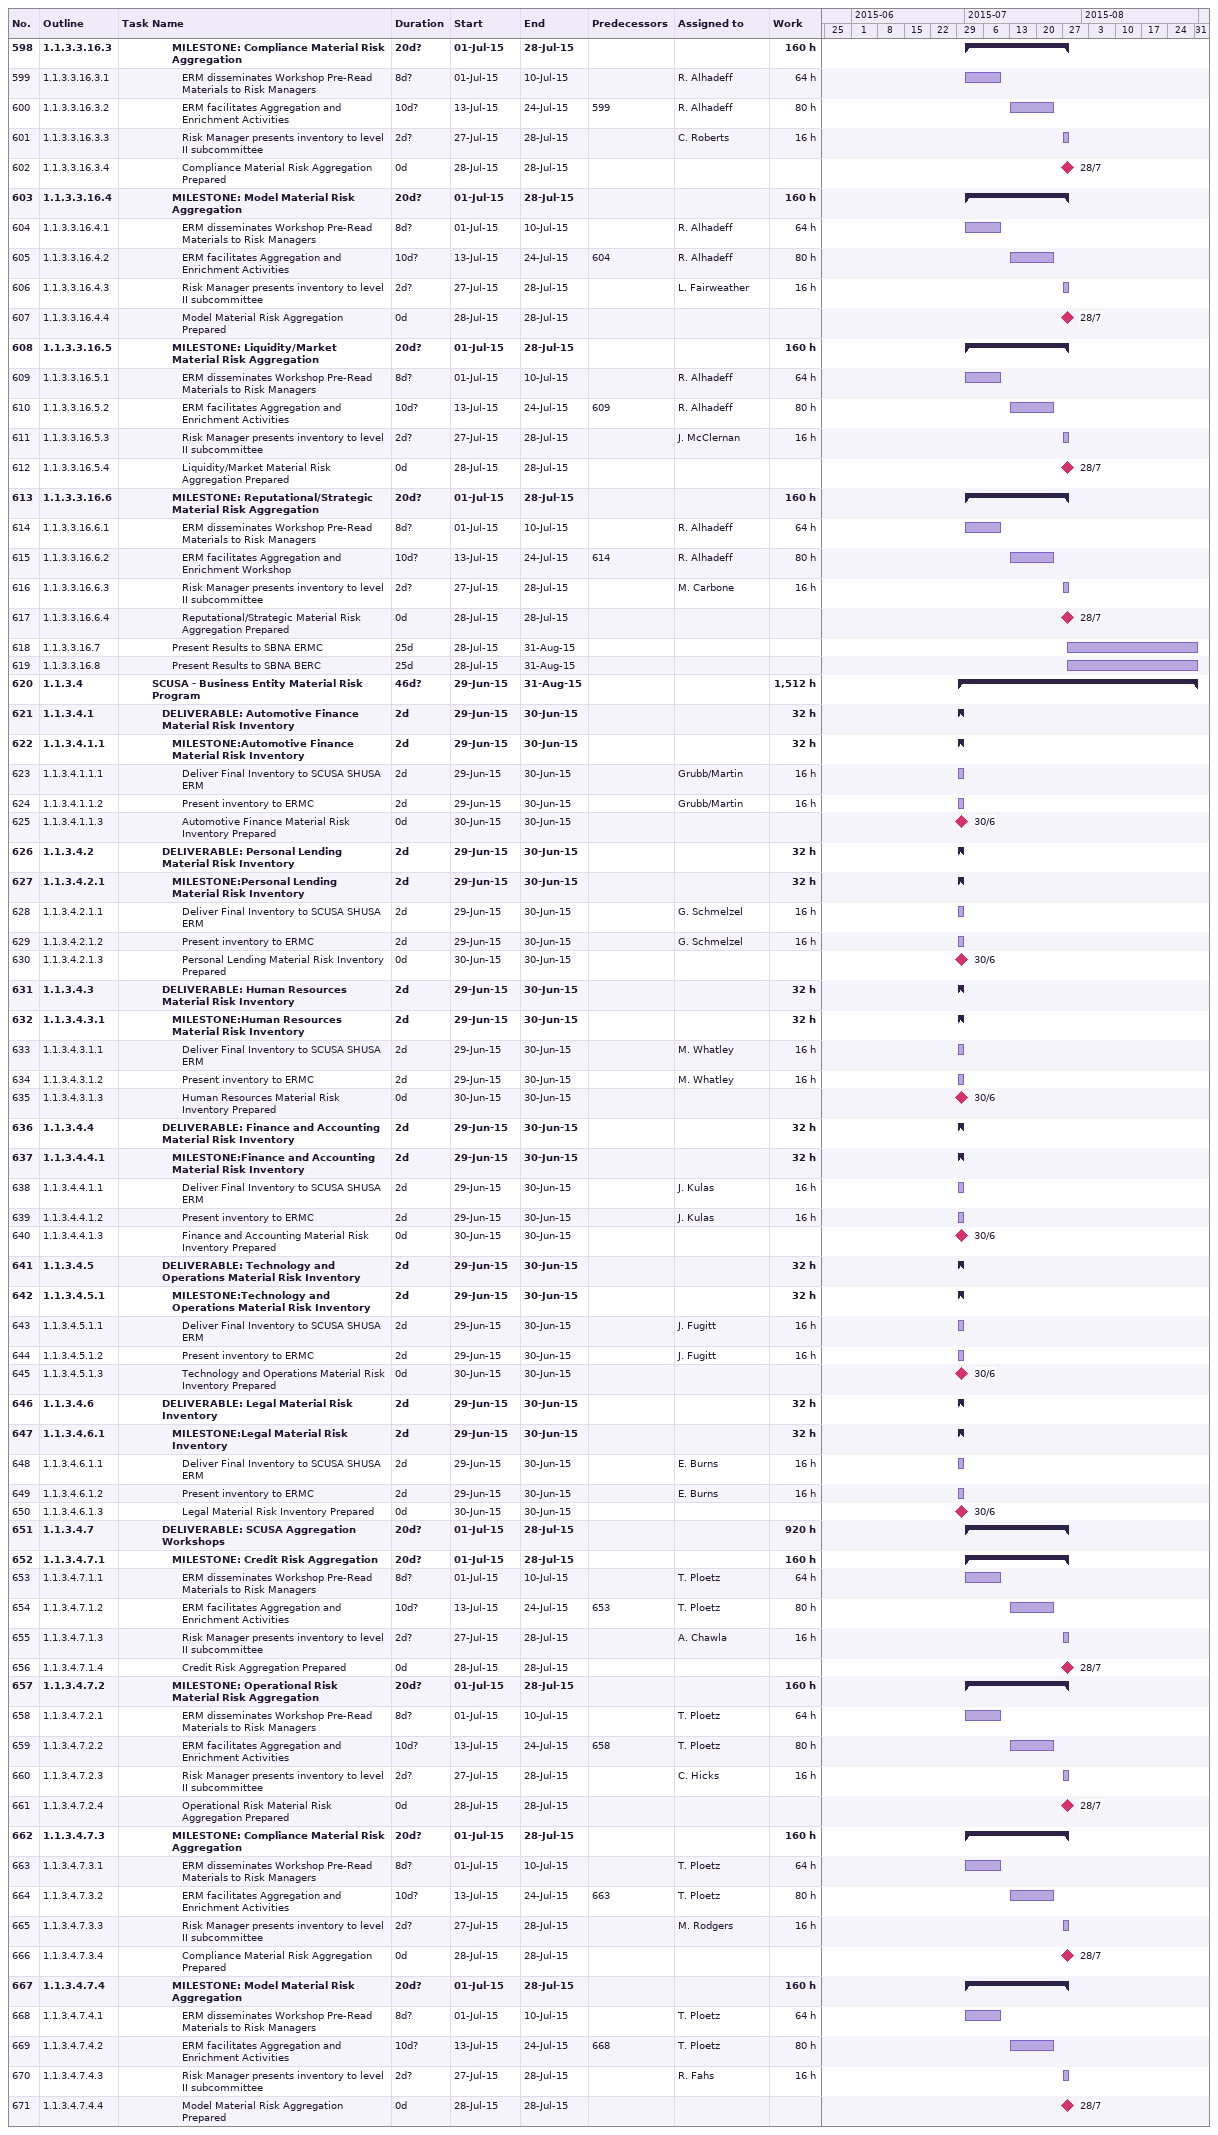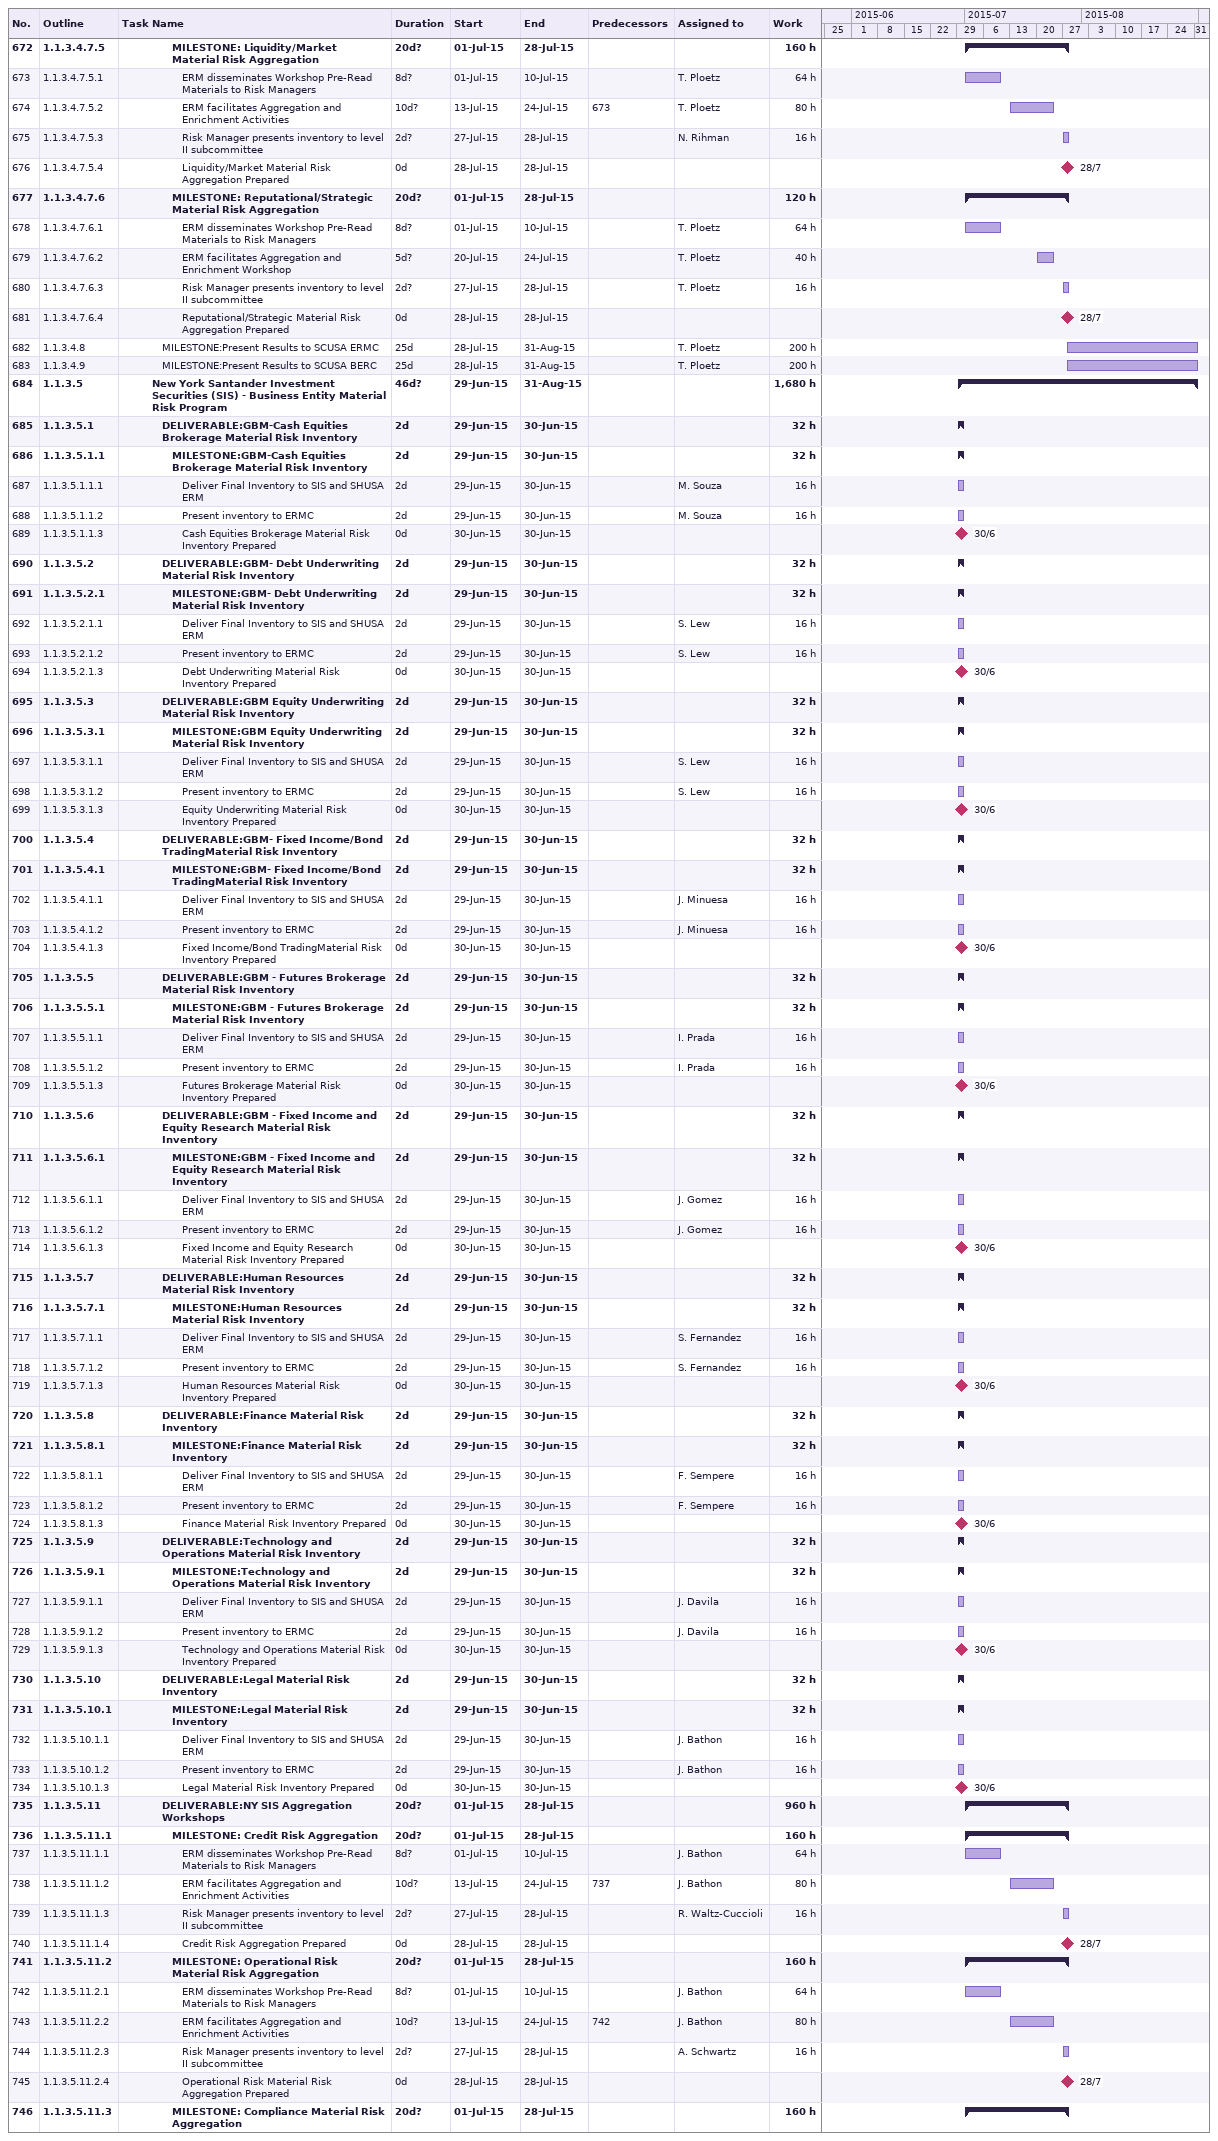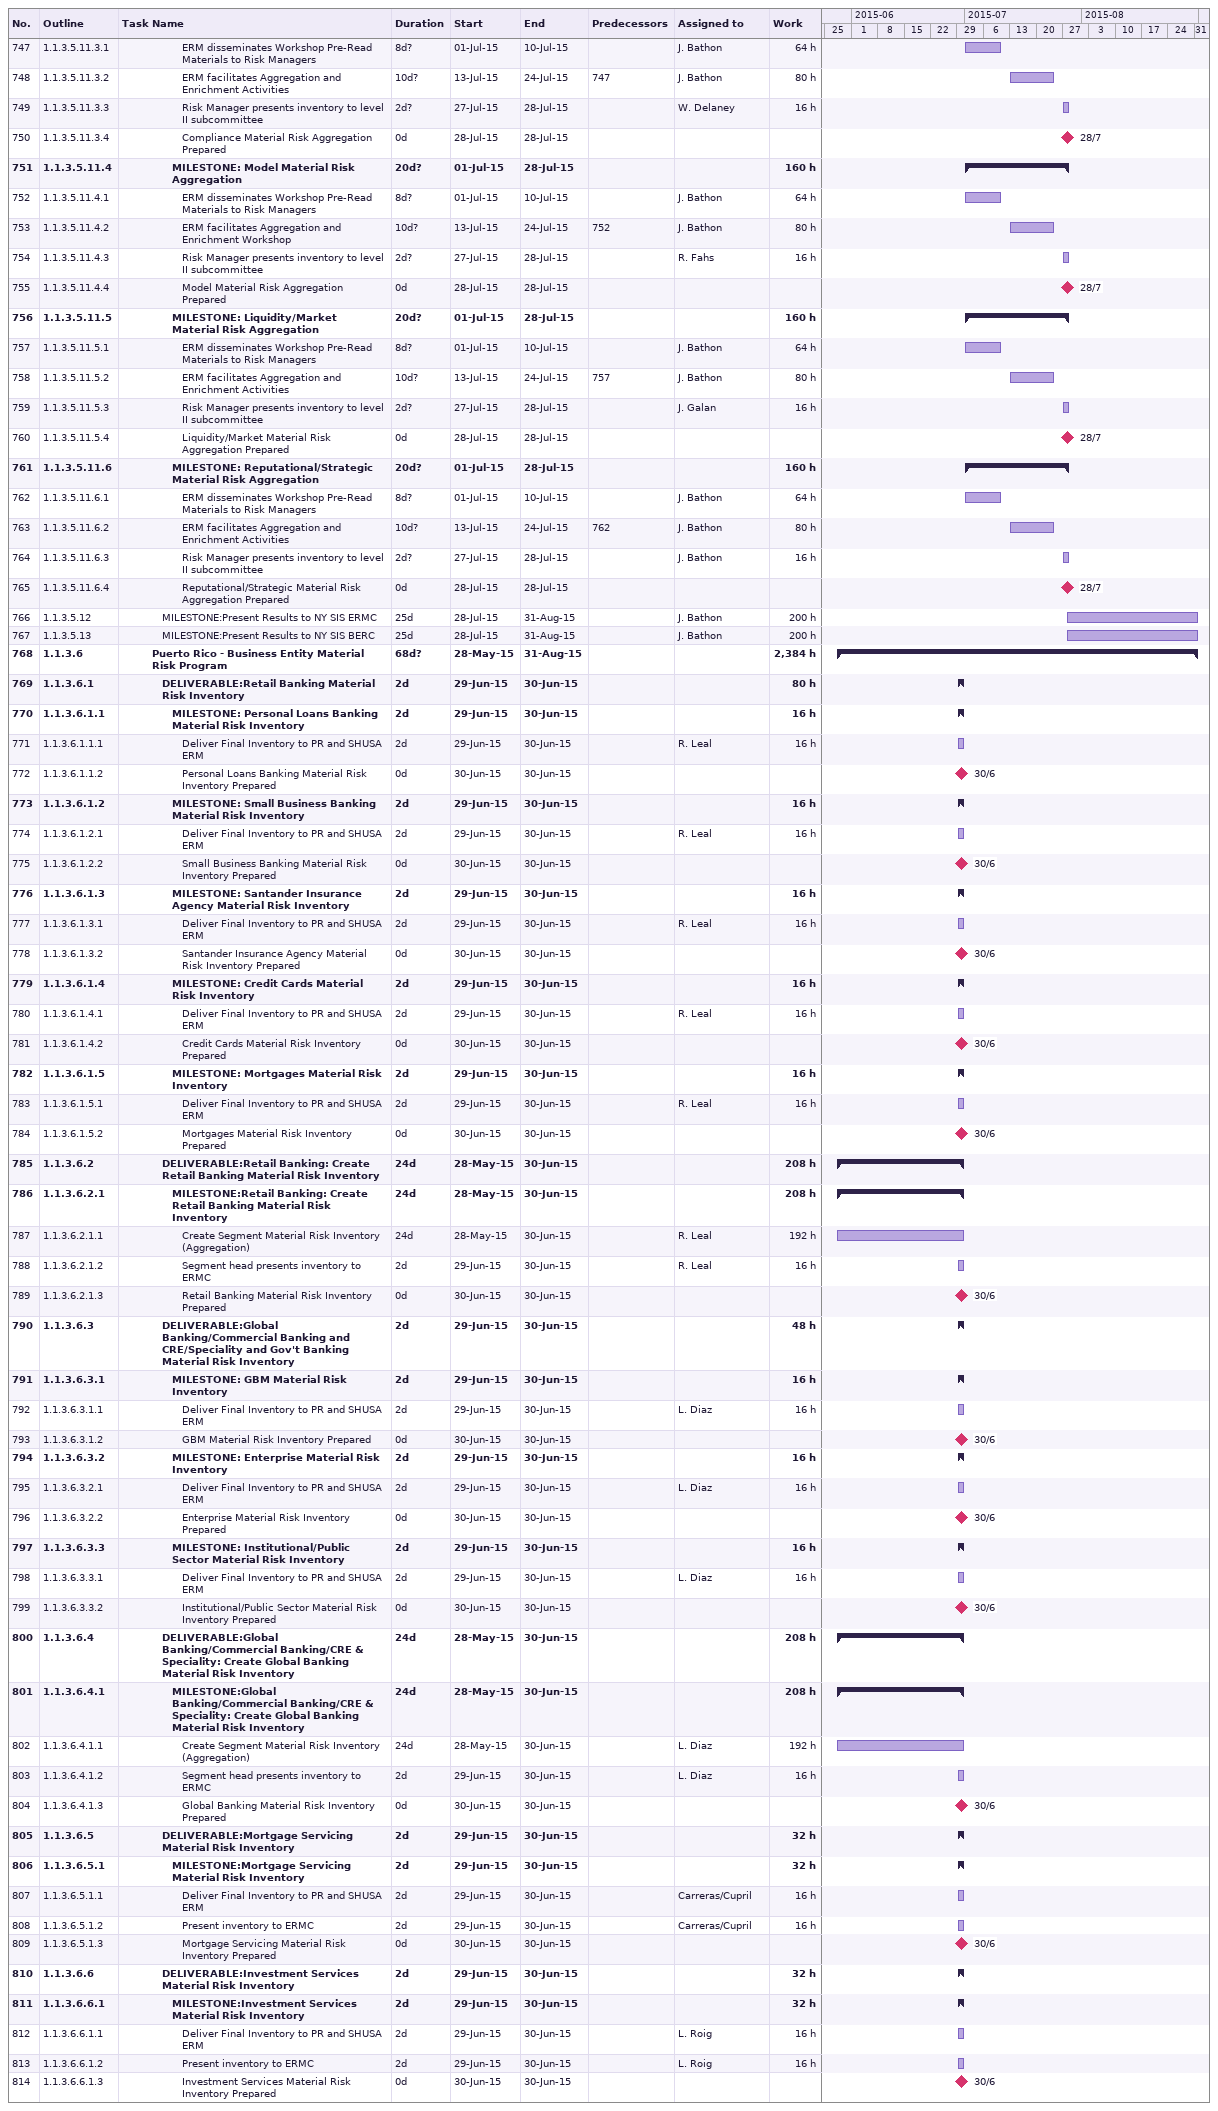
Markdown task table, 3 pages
| ID | WBS | Task | Duration | Start | Finish | Predecessors | Resources | Work (h) |
|---|---|---|---|---|---|---|---|---|
| 598 | 1.1.3.3.16.3 | **MILESTONE: Compliance Material Risk Aggregation** | 20d? | 2015-07-01 | 2015-07-28 |  |  | 160 |
| 599 | 1.1.3.3.16.3.1 | ERM disseminates Workshop Pre-Read Materials to Risk Managers | 8d? | 2015-07-01 | 2015-07-10 |  | R. Alhadeff | 64 |
| 600 | 1.1.3.3.16.3.2 | ERM facilitates Aggregation and Enrichment Activities | 10d? | 2015-07-13 | 2015-07-24 | 599 | R. Alhadeff | 80 |
| 601 | 1.1.3.3.16.3.3 | Risk Manager presents inventory to level II subcommittee | 2d? | 2015-07-27 | 2015-07-28 |  | C. Roberts | 16 |
| 602 | 1.1.3.3.16.3.4 | Compliance Material Risk Aggregation Prepared | 0d | 2015-07-28 | 2015-07-28 |  |  |  |
| 603 | 1.1.3.3.16.4 | **MILESTONE: Model Material Risk Aggregation** | 20d? | 2015-07-01 | 2015-07-28 |  |  | 160 |
| 604 | 1.1.3.3.16.4.1 | ERM disseminates Workshop Pre-Read Materials to Risk Managers | 8d? | 2015-07-01 | 2015-07-10 |  | R. Alhadeff | 64 |
| 605 | 1.1.3.3.16.4.2 | ERM facilitates Aggregation and Enrichment Activities | 10d? | 2015-07-13 | 2015-07-24 | 604 | R. Alhadeff | 80 |
| 606 | 1.1.3.3.16.4.3 | Risk Manager presents inventory to level II subcommittee | 2d? | 2015-07-27 | 2015-07-28 |  | L. Fairweather | 16 |
| 607 | 1.1.3.3.16.4.4 | Model Material Risk Aggregation Prepared | 0d | 2015-07-28 | 2015-07-28 |  |  |  |
| 608 | 1.1.3.3.16.5 | **MILESTONE: Liquidity/Market Material Risk Aggregation** | 20d? | 2015-07-01 | 2015-07-28 |  |  | 160 |
| 609 | 1.1.3.3.16.5.1 | ERM disseminates Workshop Pre-Read Materials to Risk Managers | 8d? | 2015-07-01 | 2015-07-10 |  | R. Alhadeff | 64 |
| 610 | 1.1.3.3.16.5.2 | ERM facilitates Aggregation and Enrichment Activities | 10d? | 2015-07-13 | 2015-07-24 | 609 | R. Alhadeff | 80 |
| 611 | 1.1.3.3.16.5.3 | Risk Manager presents inventory to level II subcommittee | 2d? | 2015-07-27 | 2015-07-28 |  | J. McClernan | 16 |
| 612 | 1.1.3.3.16.5.4 | Liquidity/Market Material Risk Aggregation Prepared | 0d | 2015-07-28 | 2015-07-28 |  |  |  |
| 613 | 1.1.3.3.16.6 | **MILESTONE: Reputational/Strategic Material Risk Aggregation** | 20d? | 2015-07-01 | 2015-07-28 |  |  | 160 |
| 614 | 1.1.3.3.16.6.1 | ERM disseminates Workshop Pre-Read Materials to Risk Managers | 8d? | 2015-07-01 | 2015-07-10 |  | R. Alhadeff | 64 |
| 615 | 1.1.3.3.16.6.2 | ERM facilitates Aggregation and Enrichment Workshop | 10d? | 2015-07-13 | 2015-07-24 | 614 | R. Alhadeff | 80 |
| 616 | 1.1.3.3.16.6.3 | Risk Manager presents inventory to level II subcommittee | 2d? | 2015-07-27 | 2015-07-28 |  | M. Carbone | 16 |
| 617 | 1.1.3.3.16.6.4 | Reputational/Strategic Material Risk Aggregation Prepared | 0d | 2015-07-28 | 2015-07-28 |  |  |  |
| 618 | 1.1.3.3.16.7 | Present Results to SBNA ERMC | 25d | 2015-07-28 | 2015-08-31 |  |  |  |
| 619 | 1.1.3.3.16.8 | Present Results to SBNA BERC | 25d | 2015-07-28 | 2015-08-31 |  |  |  |
| 620 | 1.1.3.4 | **SCUSA - Business Entity Material Risk Program** | 46d? | 2015-06-29 | 2015-08-31 |  |  | 1512 |
| 621 | 1.1.3.4.1 | **DELIVERABLE: Automotive Finance Material Risk Inventory** | 2d | 2015-06-29 | 2015-06-30 |  |  | 32 |
| 622 | 1.1.3.4.1.1 | **MILESTONE:Automotive Finance Material Risk Inventory** | 2d | 2015-06-29 | 2015-06-30 |  |  | 32 |
| 623 | 1.1.3.4.1.1.1 | Deliver Final Inventory to SCUSA SHUSA ERM | 2d | 2015-06-29 | 2015-06-30 |  | Grubb/Martin | 16 |
| 624 | 1.1.3.4.1.1.2 | Present inventory to ERMC | 2d | 2015-06-29 | 2015-06-30 |  | Grubb/Martin | 16 |
| 625 | 1.1.3.4.1.1.3 | Automotive Finance Material Risk Inventory Prepared | 0d | 2015-06-30 | 2015-06-30 |  |  |  |
| 626 | 1.1.3.4.2 | **DELIVERABLE: Personal Lending Material Risk Inventory** | 2d | 2015-06-29 | 2015-06-30 |  |  | 32 |
| 627 | 1.1.3.4.2.1 | **MILESTONE:Personal Lending Material Risk Inventory** | 2d | 2015-06-29 | 2015-06-30 |  |  | 32 |
| 628 | 1.1.3.4.2.1.1 | Deliver Final Inventory to SCUSA SHUSA ERM | 2d | 2015-06-29 | 2015-06-30 |  | G. Schmelzel | 16 |
| 629 | 1.1.3.4.2.1.2 | Present inventory to ERMC | 2d | 2015-06-29 | 2015-06-30 |  | G. Schmelzel | 16 |
| 630 | 1.1.3.4.2.1.3 | Personal Lending Material Risk Inventory Prepared | 0d | 2015-06-30 | 2015-06-30 |  |  |  |
| 631 | 1.1.3.4.3 | **DELIVERABLE: Human Resources Material Risk Inventory** | 2d | 2015-06-29 | 2015-06-30 |  |  | 32 |
| 632 | 1.1.3.4.3.1 | **MILESTONE:Human Resources Material Risk Inventory** | 2d | 2015-06-29 | 2015-06-30 |  |  | 32 |
| 633 | 1.1.3.4.3.1.1 | Deliver Final Inventory to SCUSA SHUSA ERM | 2d | 2015-06-29 | 2015-06-30 |  | M. Whatley | 16 |
| 634 | 1.1.3.4.3.1.2 | Present inventory to ERMC | 2d | 2015-06-29 | 2015-06-30 |  | M. Whatley | 16 |
| 635 | 1.1.3.4.3.1.3 | Human Resources Material Risk Inventory Prepared | 0d | 2015-06-30 | 2015-06-30 |  |  |  |
| 636 | 1.1.3.4.4 | **DELIVERABLE: Finance and Accounting Material Risk Inventory** | 2d | 2015-06-29 | 2015-06-30 |  |  | 32 |
| 637 | 1.1.3.4.4.1 | **MILESTONE:Finance and Accounting Material Risk Inventory** | 2d | 2015-06-29 | 2015-06-30 |  |  | 32 |
| 638 | 1.1.3.4.4.1.1 | Deliver Final Inventory to SCUSA SHUSA ERM | 2d | 2015-06-29 | 2015-06-30 |  | J. Kulas | 16 |
| 639 | 1.1.3.4.4.1.2 | Present inventory to ERMC | 2d | 2015-06-29 | 2015-06-30 |  | J. Kulas | 16 |
| 640 | 1.1.3.4.4.1.3 | Finance and Accounting Material Risk Inventory Prepared | 0d | 2015-06-30 | 2015-06-30 |  |  |  |
| 641 | 1.1.3.4.5 | **DELIVERABLE: Technology and Operations Material Risk Inventory** | 2d | 2015-06-29 | 2015-06-30 |  |  | 32 |
| 642 | 1.1.3.4.5.1 | **MILESTONE:Technology and Operations Material Risk Inventory** | 2d | 2015-06-29 | 2015-06-30 |  |  | 32 |
| 643 | 1.1.3.4.5.1.1 | Deliver Final Inventory to SCUSA SHUSA ERM | 2d | 2015-06-29 | 2015-06-30 |  | J. Fugitt | 16 |
| 644 | 1.1.3.4.5.1.2 | Present inventory to ERMC | 2d | 2015-06-29 | 2015-06-30 |  | J. Fugitt | 16 |
| 645 | 1.1.3.4.5.1.3 | Technology and Operations Material Risk Inventory Prepared | 0d | 2015-06-30 | 2015-06-30 |  |  |  |
| 646 | 1.1.3.4.6 | **DELIVERABLE: Legal Material Risk Inventory** | 2d | 2015-06-29 | 2015-06-30 |  |  | 32 |
| 647 | 1.1.3.4.6.1 | **MILESTONE:Legal Material Risk Inventory** | 2d | 2015-06-29 | 2015-06-30 |  |  | 32 |
| 648 | 1.1.3.4.6.1.1 | Deliver Final Inventory to SCUSA SHUSA ERM | 2d | 2015-06-29 | 2015-06-30 |  | E. Burns | 16 |
| 649 | 1.1.3.4.6.1.2 | Present inventory to ERMC | 2d | 2015-06-29 | 2015-06-30 |  | E. Burns | 16 |
| 650 | 1.1.3.4.6.1.3 | Legal Material Risk Inventory Prepared | 0d | 2015-06-30 | 2015-06-30 |  |  |  |
| 651 | 1.1.3.4.7 | **DELIVERABLE: SCUSA Aggregation Workshops** | 20d? | 2015-07-01 | 2015-07-28 |  |  | 920 |
| 652 | 1.1.3.4.7.1 | **MILESTONE: Credit Risk Aggregation** | 20d? | 2015-07-01 | 2015-07-28 |  |  | 160 |
| 653 | 1.1.3.4.7.1.1 | ERM disseminates Workshop Pre-Read Materials to Risk Managers | 8d? | 2015-07-01 | 2015-07-10 |  | T. Ploetz | 64 |
| 654 | 1.1.3.4.7.1.2 | ERM facilitates Aggregation and Enrichment Activities | 10d? | 2015-07-13 | 2015-07-24 | 653 | T. Ploetz | 80 |
| 655 | 1.1.3.4.7.1.3 | Risk Manager presents inventory to level II subcommittee | 2d? | 2015-07-27 | 2015-07-28 |  | A. Chawla | 16 |
| 656 | 1.1.3.4.7.1.4 | Credit Risk Aggregation Prepared | 0d | 2015-07-28 | 2015-07-28 |  |  |  |
| 657 | 1.1.3.4.7.2 | **MILESTONE: Operational Risk Material Risk Aggregation** | 20d? | 2015-07-01 | 2015-07-28 |  |  | 160 |
| 658 | 1.1.3.4.7.2.1 | ERM disseminates Workshop Pre-Read Materials to Risk Managers | 8d? | 2015-07-01 | 2015-07-10 |  | T. Ploetz | 64 |
| 659 | 1.1.3.4.7.2.2 | ERM facilitates Aggregation and Enrichment Activities | 10d? | 2015-07-13 | 2015-07-24 | 658 | T. Ploetz | 80 |
| 660 | 1.1.3.4.7.2.3 | Risk Manager presents inventory to level II subcommittee | 2d? | 2015-07-27 | 2015-07-28 |  | C. Hicks | 16 |
| 661 | 1.1.3.4.7.2.4 | Operational Risk Material Risk Aggregation Prepared | 0d | 2015-07-28 | 2015-07-28 |  |  |  |
| 662 | 1.1.3.4.7.3 | **MILESTONE: Compliance Material Risk Aggregation** | 20d? | 2015-07-01 | 2015-07-28 |  |  | 160 |
| 663 | 1.1.3.4.7.3.1 | ERM disseminates Workshop Pre-Read Materials to Risk Managers | 8d? | 2015-07-01 | 2015-07-10 |  | T. Ploetz | 64 |
| 664 | 1.1.3.4.7.3.2 | ERM facilitates Aggregation and Enrichment Activities | 10d? | 2015-07-13 | 2015-07-24 | 663 | T. Ploetz | 80 |
| 665 | 1.1.3.4.7.3.3 | Risk Manager presents inventory to level II subcommittee | 2d? | 2015-07-27 | 2015-07-28 |  | M. Rodgers | 16 |
| 666 | 1.1.3.4.7.3.4 | Compliance Material Risk Aggregation Prepared | 0d | 2015-07-28 | 2015-07-28 |  |  |  |
| 667 | 1.1.3.4.7.4 | **MILESTONE: Model Material Risk Aggregation** | 20d? | 2015-07-01 | 2015-07-28 |  |  | 160 |
| 668 | 1.1.3.4.7.4.1 | ERM disseminates Workshop Pre-Read Materials to Risk Managers | 8d? | 2015-07-01 | 2015-07-10 |  | T. Ploetz | 64 |
| 669 | 1.1.3.4.7.4.2 | ERM facilitates Aggregation and Enrichment Activities | 10d? | 2015-07-13 | 2015-07-24 | 668 | T. Ploetz | 80 |
| 670 | 1.1.3.4.7.4.3 | Risk Manager presents inventory to level II subcommittee | 2d? | 2015-07-27 | 2015-07-28 |  | R. Fahs | 16 |
| 671 | 1.1.3.4.7.4.4 | Model Material Risk Aggregation Prepared | 0d | 2015-07-28 | 2015-07-28 |  |  |  |
| 672 | 1.1.3.4.7.5 | **MILESTONE: Liquidity/Market Material Risk Aggregation** | 20d? | 2015-07-01 | 2015-07-28 |  |  | 160 |
| 673 | 1.1.3.4.7.5.1 | ERM disseminates Workshop Pre-Read Materials to Risk Managers | 8d? | 2015-07-01 | 2015-07-10 |  | T. Ploetz | 64 |
| 674 | 1.1.3.4.7.5.2 | ERM facilitates Aggregation and Enrichment Activities | 10d? | 2015-07-13 | 2015-07-24 | 673 | T. Ploetz | 80 |
| 675 | 1.1.3.4.7.5.3 | Risk Manager presents inventory to level II subcommittee | 2d? | 2015-07-27 | 2015-07-28 |  | N. Rihman | 16 |
| 676 | 1.1.3.4.7.5.4 | Liquidity/Market Material Risk Aggregation Prepared | 0d | 2015-07-28 | 2015-07-28 |  |  |  |
| 677 | 1.1.3.4.7.6 | **MILESTONE: Reputational/Strategic Material Risk Aggregation** | 20d? | 2015-07-01 | 2015-07-28 |  |  | 120 |
| 678 | 1.1.3.4.7.6.1 | ERM disseminates Workshop Pre-Read Materials to Risk Managers | 8d? | 2015-07-01 | 2015-07-10 |  | T. Ploetz | 64 |
| 679 | 1.1.3.4.7.6.2 | ERM facilitates Aggregation and Enrichment Workshop | 5d? | 2015-07-20 | 2015-07-24 |  | T. Ploetz | 40 |
| 680 | 1.1.3.4.7.6.3 | Risk Manager presents inventory to level II subcommittee | 2d? | 2015-07-27 | 2015-07-28 |  | T. Ploetz | 16 |
| 681 | 1.1.3.4.7.6.4 | Reputational/Strategic Material Risk Aggregation Prepared | 0d | 2015-07-28 | 2015-07-28 |  |  |  |
| 682 | 1.1.3.4.8 | MILESTONE:Present Results to SCUSA ERMC | 25d | 2015-07-28 | 2015-08-31 |  | T. Ploetz | 200 |
| 683 | 1.1.3.4.9 | MILESTONE:Present Results to SCUSA BERC | 25d | 2015-07-28 | 2015-08-31 |  | T. Ploetz | 200 |
| 684 | 1.1.3.5 | **New York Santander Investment Securities (SIS) - Business Entity Material Risk Program** | 46d? | 2015-06-29 | 2015-08-31 |  |  | 1680 |
| 685 | 1.1.3.5.1 | **DELIVERABLE:GBM-Cash Equities Brokerage Material Risk Inventory** | 2d | 2015-06-29 | 2015-06-30 |  |  | 32 |
| 686 | 1.1.3.5.1.1 | **MILESTONE:GBM-Cash Equities Brokerage Material Risk Inventory** | 2d | 2015-06-29 | 2015-06-30 |  |  | 32 |
| 687 | 1.1.3.5.1.1.1 | Deliver Final Inventory to SIS and SHUSA ERM | 2d | 2015-06-29 | 2015-06-30 |  | M. Souza | 16 |
| 688 | 1.1.3.5.1.1.2 | Present inventory to ERMC | 2d | 2015-06-29 | 2015-06-30 |  | M. Souza | 16 |
| 689 | 1.1.3.5.1.1.3 | Cash Equities Brokerage Material Risk Inventory Prepared | 0d | 2015-06-30 | 2015-06-30 |  |  |  |
| 690 | 1.1.3.5.2 | **DELIVERABLE:GBM- Debt Underwriting Material Risk Inventory** | 2d | 2015-06-29 | 2015-06-30 |  |  | 32 |
| 691 | 1.1.3.5.2.1 | **MILESTONE:GBM- Debt Underwriting Material Risk Inventory** | 2d | 2015-06-29 | 2015-06-30 |  |  | 32 |
| 692 | 1.1.3.5.2.1.1 | Deliver Final Inventory to SIS and SHUSA ERM | 2d | 2015-06-29 | 2015-06-30 |  | S. Lew | 16 |
| 693 | 1.1.3.5.2.1.2 | Present inventory to ERMC | 2d | 2015-06-29 | 2015-06-30 |  | S. Lew | 16 |
| 694 | 1.1.3.5.2.1.3 | Debt Underwriting Material Risk Inventory Prepared | 0d | 2015-06-30 | 2015-06-30 |  |  |  |
| 695 | 1.1.3.5.3 | **DELIVERABLE:GBM Equity Underwriting Material Risk Inventory** | 2d | 2015-06-29 | 2015-06-30 |  |  | 32 |
| 696 | 1.1.3.5.3.1 | **MILESTONE:GBM Equity Underwriting Material Risk Inventory** | 2d | 2015-06-29 | 2015-06-30 |  |  | 32 |
| 697 | 1.1.3.5.3.1.1 | Deliver Final Inventory to SIS and SHUSA ERM | 2d | 2015-06-29 | 2015-06-30 |  | S. Lew | 16 |
| 698 | 1.1.3.5.3.1.2 | Present inventory to ERMC | 2d | 2015-06-29 | 2015-06-30 |  | S. Lew | 16 |
| 699 | 1.1.3.5.3.1.3 | Equity Underwriting Material Risk Inventory Prepared | 0d | 2015-06-30 | 2015-06-30 |  |  |  |
| 700 | 1.1.3.5.4 | **DELIVERABLE:GBM- Fixed Income/Bond TradingMaterial Risk Inventory** | 2d | 2015-06-29 | 2015-06-30 |  |  | 32 |
| 701 | 1.1.3.5.4.1 | **MILESTONE:GBM- Fixed Income/Bond TradingMaterial Risk Inventory** | 2d | 2015-06-29 | 2015-06-30 |  |  | 32 |
| 702 | 1.1.3.5.4.1.1 | Deliver Final Inventory to SIS and SHUSA ERM | 2d | 2015-06-29 | 2015-06-30 |  | J. Minuesa | 16 |
| 703 | 1.1.3.5.4.1.2 | Present inventory to ERMC | 2d | 2015-06-29 | 2015-06-30 |  | J. Minuesa | 16 |
| 704 | 1.1.3.5.4.1.3 | Fixed Income/Bond TradingMaterial Risk Inventory Prepared | 0d | 2015-06-30 | 2015-06-30 |  |  |  |
| 705 | 1.1.3.5.5 | **DELIVERABLE:GBM - Futures Brokerage Material Risk Inventory** | 2d | 2015-06-29 | 2015-06-30 |  |  | 32 |
| 706 | 1.1.3.5.5.1 | **MILESTONE:GBM - Futures Brokerage Material Risk Inventory** | 2d | 2015-06-29 | 2015-06-30 |  |  | 32 |
| 707 | 1.1.3.5.5.1.1 | Deliver Final Inventory to SIS and SHUSA ERM | 2d | 2015-06-29 | 2015-06-30 |  | I. Prada | 16 |
| 708 | 1.1.3.5.5.1.2 | Present inventory to ERMC | 2d | 2015-06-29 | 2015-06-30 |  | I. Prada | 16 |
| 709 | 1.1.3.5.5.1.3 | Futures Brokerage Material Risk Inventory Prepared | 0d | 2015-06-30 | 2015-06-30 |  |  |  |
| 710 | 1.1.3.5.6 | **DELIVERABLE:GBM - Fixed Income and Equity Research Material Risk Inventory** | 2d | 2015-06-29 | 2015-06-30 |  |  | 32 |
| 711 | 1.1.3.5.6.1 | **MILESTONE:GBM - Fixed Income and Equity Research Material Risk Inventory** | 2d | 2015-06-29 | 2015-06-30 |  |  | 32 |
| 712 | 1.1.3.5.6.1.1 | Deliver Final Inventory to SIS and SHUSA ERM | 2d | 2015-06-29 | 2015-06-30 |  | J. Gomez | 16 |
| 713 | 1.1.3.5.6.1.2 | Present inventory to ERMC | 2d | 2015-06-29 | 2015-06-30 |  | J. Gomez | 16 |
| 714 | 1.1.3.5.6.1.3 | Fixed Income and Equity Research Material Risk Inventory Prepared | 0d | 2015-06-30 | 2015-06-30 |  |  |  |
| 715 | 1.1.3.5.7 | **DELIVERABLE:Human Resources Material Risk Inventory** | 2d | 2015-06-29 | 2015-06-30 |  |  | 32 |
| 716 | 1.1.3.5.7.1 | **MILESTONE:Human Resources Material Risk Inventory** | 2d | 2015-06-29 | 2015-06-30 |  |  | 32 |
| 717 | 1.1.3.5.7.1.1 | Deliver Final Inventory to SIS and SHUSA ERM | 2d | 2015-06-29 | 2015-06-30 |  | S. Fernandez | 16 |
| 718 | 1.1.3.5.7.1.2 | Present inventory to ERMC | 2d | 2015-06-29 | 2015-06-30 |  | S. Fernandez | 16 |
| 719 | 1.1.3.5.7.1.3 | Human Resources Material Risk Inventory Prepared | 0d | 2015-06-30 | 2015-06-30 |  |  |  |
| 720 | 1.1.3.5.8 | **DELIVERABLE:Finance Material Risk Inventory** | 2d | 2015-06-29 | 2015-06-30 |  |  | 32 |
| 721 | 1.1.3.5.8.1 | **MILESTONE:Finance Material Risk Inventory** | 2d | 2015-06-29 | 2015-06-30 |  |  | 32 |
| 722 | 1.1.3.5.8.1.1 | Deliver Final Inventory to SIS and SHUSA ERM | 2d | 2015-06-29 | 2015-06-30 |  | F. Sempere | 16 |
| 723 | 1.1.3.5.8.1.2 | Present inventory to ERMC | 2d | 2015-06-29 | 2015-06-30 |  | F. Sempere | 16 |
| 724 | 1.1.3.5.8.1.3 | Finance Material Risk Inventory Prepared | 0d | 2015-06-30 | 2015-06-30 |  |  |  |
| 725 | 1.1.3.5.9 | **DELIVERABLE:Technology and Operations Material Risk Inventory** | 2d | 2015-06-29 | 2015-06-30 |  |  | 32 |
| 726 | 1.1.3.5.9.1 | **MILESTONE:Technology and Operations Material Risk Inventory** | 2d | 2015-06-29 | 2015-06-30 |  |  | 32 |
| 727 | 1.1.3.5.9.1.1 | Deliver Final Inventory to SIS and SHUSA ERM | 2d | 2015-06-29 | 2015-06-30 |  | J. Davila | 16 |
| 728 | 1.1.3.5.9.1.2 | Present inventory to ERMC | 2d | 2015-06-29 | 2015-06-30 |  | J. Davila | 16 |
| 729 | 1.1.3.5.9.1.3 | Technology and Operations Material Risk Inventory Prepared | 0d | 2015-06-30 | 2015-06-30 |  |  |  |
| 730 | 1.1.3.5.10 | **DELIVERABLE:Legal Material Risk Inventory** | 2d | 2015-06-29 | 2015-06-30 |  |  | 32 |
| 731 | 1.1.3.5.10.1 | **MILESTONE:Legal Material Risk Inventory** | 2d | 2015-06-29 | 2015-06-30 |  |  | 32 |
| 732 | 1.1.3.5.10.1.1 | Deliver Final Inventory to SIS and SHUSA ERM | 2d | 2015-06-29 | 2015-06-30 |  | J. Bathon | 16 |
| 733 | 1.1.3.5.10.1.2 | Present inventory to ERMC | 2d | 2015-06-29 | 2015-06-30 |  | J. Bathon | 16 |
| 734 | 1.1.3.5.10.1.3 | Legal Material Risk Inventory Prepared | 0d | 2015-06-30 | 2015-06-30 |  |  |  |
| 735 | 1.1.3.5.11 | **DELIVERABLE:NY SIS Aggregation Workshops** | 20d? | 2015-07-01 | 2015-07-28 |  |  | 960 |
| 736 | 1.1.3.5.11.1 | **MILESTONE: Credit Risk Aggregation** | 20d? | 2015-07-01 | 2015-07-28 |  |  | 160 |
| 737 | 1.1.3.5.11.1.1 | ERM disseminates Workshop Pre-Read Materials to Risk Managers | 8d? | 2015-07-01 | 2015-07-10 |  | J. Bathon | 64 |
| 738 | 1.1.3.5.11.1.2 | ERM facilitates Aggregation and Enrichment Activities | 10d? | 2015-07-13 | 2015-07-24 | 737 | J. Bathon | 80 |
| 739 | 1.1.3.5.11.1.3 | Risk Manager presents inventory to level II subcommittee | 2d? | 2015-07-27 | 2015-07-28 |  | R. Waltz-Cuccioli | 16 |
| 740 | 1.1.3.5.11.1.4 | Credit Risk Aggregation Prepared | 0d | 2015-07-28 | 2015-07-28 |  |  |  |
| 741 | 1.1.3.5.11.2 | **MILESTONE: Operational Risk Material Risk Aggregation** | 20d? | 2015-07-01 | 2015-07-28 |  |  | 160 |
| 742 | 1.1.3.5.11.2.1 | ERM disseminates Workshop Pre-Read Materials to Risk Managers | 8d? | 2015-07-01 | 2015-07-10 |  | J. Bathon | 64 |
| 743 | 1.1.3.5.11.2.2 | ERM facilitates Aggregation and Enrichment Activities | 10d? | 2015-07-13 | 2015-07-24 | 742 | J. Bathon | 80 |
| 744 | 1.1.3.5.11.2.3 | Risk Manager presents inventory to level II subcommittee | 2d? | 2015-07-27 | 2015-07-28 |  | A. Schwartz | 16 |
| 745 | 1.1.3.5.11.2.4 | Operational Risk Material Risk Aggregation Prepared | 0d | 2015-07-28 | 2015-07-28 |  |  |  |
| 746 | 1.1.3.5.11.3 | **MILESTONE: Compliance Material Risk Aggregation** | 20d? | 2015-07-01 | 2015-07-28 |  |  | 160 |
| 747 | 1.1.3.5.11.3.1 | ERM disseminates Workshop Pre-Read Materials to Risk Managers | 8d? | 2015-07-01 | 2015-07-10 |  | J. Bathon | 64 |
| 748 | 1.1.3.5.11.3.2 | ERM facilitates Aggregation and Enrichment Activities | 10d? | 2015-07-13 | 2015-07-24 | 747 | J. Bathon | 80 |
| 749 | 1.1.3.5.11.3.3 | Risk Manager presents inventory to level II subcommittee | 2d? | 2015-07-27 | 2015-07-28 |  | W. Delaney | 16 |
| 750 | 1.1.3.5.11.3.4 | Compliance Material Risk Aggregation Prepared | 0d | 2015-07-28 | 2015-07-28 |  |  |  |
| 751 | 1.1.3.5.11.4 | **MILESTONE: Model Material Risk Aggregation** | 20d? | 2015-07-01 | 2015-07-28 |  |  | 160 |
| 752 | 1.1.3.5.11.4.1 | ERM disseminates Workshop Pre-Read Materials to Risk Managers | 8d? | 2015-07-01 | 2015-07-10 |  | J. Bathon | 64 |
| 753 | 1.1.3.5.11.4.2 | ERM facilitates Aggregation and Enrichment Workshop | 10d? | 2015-07-13 | 2015-07-24 | 752 | J. Bathon | 80 |
| 754 | 1.1.3.5.11.4.3 | Risk Manager presents inventory to level II subcommittee | 2d? | 2015-07-27 | 2015-07-28 |  | R. Fahs | 16 |
| 755 | 1.1.3.5.11.4.4 | Model Material Risk Aggregation Prepared | 0d | 2015-07-28 | 2015-07-28 |  |  |  |
| 756 | 1.1.3.5.11.5 | **MILESTONE: Liquidity/Market Material Risk Aggregation** | 20d? | 2015-07-01 | 2015-07-28 |  |  | 160 |
| 757 | 1.1.3.5.11.5.1 | ERM disseminates Workshop Pre-Read Materials to Risk Managers | 8d? | 2015-07-01 | 2015-07-10 |  | J. Bathon | 64 |
| 758 | 1.1.3.5.11.5.2 | ERM facilitates Aggregation and Enrichment Activities | 10d? | 2015-07-13 | 2015-07-24 | 757 | J. Bathon | 80 |
| 759 | 1.1.3.5.11.5.3 | Risk Manager presents inventory to level II subcommittee | 2d? | 2015-07-27 | 2015-07-28 |  | J. Galan | 16 |
| 760 | 1.1.3.5.11.5.4 | Liquidity/Market Material Risk Aggregation Prepared | 0d | 2015-07-28 | 2015-07-28 |  |  |  |
| 761 | 1.1.3.5.11.6 | **MILESTONE: Reputational/Strategic Material Risk Aggregation** | 20d? | 2015-07-01 | 2015-07-28 |  |  | 160 |
| 762 | 1.1.3.5.11.6.1 | ERM disseminates Workshop Pre-Read Materials to Risk Managers | 8d? | 2015-07-01 | 2015-07-10 |  | J. Bathon | 64 |
| 763 | 1.1.3.5.11.6.2 | ERM facilitates Aggregation and Enrichment Activities | 10d? | 2015-07-13 | 2015-07-24 | 762 | J. Bathon | 80 |
| 764 | 1.1.3.5.11.6.3 | Risk Manager presents inventory to level II subcommittee | 2d? | 2015-07-27 | 2015-07-28 |  | J. Bathon | 16 |
| 765 | 1.1.3.5.11.6.4 | Reputational/Strategic Material Risk Aggregation Prepared | 0d | 2015-07-28 | 2015-07-28 |  |  |  |
| 766 | 1.1.3.5.12 | MILESTONE:Present Results to NY SIS ERMC | 25d | 2015-07-28 | 2015-08-31 |  | J. Bathon | 200 |
| 767 | 1.1.3.5.13 | MILESTONE:Present Results to NY SIS BERC | 25d | 2015-07-28 | 2015-08-31 |  | J. Bathon | 200 |
| 768 | 1.1.3.6 | **Puerto Rico - Business Entity Material Risk Program** | 68d? | 2015-05-28 | 2015-08-31 |  |  | 2384 |
| 769 | 1.1.3.6.1 | **DELIVERABLE:Retail Banking Material Risk Inventory** | 2d | 2015-06-29 | 2015-06-30 |  |  | 80 |
| 770 | 1.1.3.6.1.1 | **MILESTONE: Personal Loans Banking Material Risk Inventory** | 2d | 2015-06-29 | 2015-06-30 |  |  | 16 |
| 771 | 1.1.3.6.1.1.1 | Deliver Final Inventory to PR and SHUSA ERM | 2d | 2015-06-29 | 2015-06-30 |  | R. Leal | 16 |
| 772 | 1.1.3.6.1.1.2 | Personal Loans Banking Material Risk Inventory Prepared | 0d | 2015-06-30 | 2015-06-30 |  |  |  |
| 773 | 1.1.3.6.1.2 | **MILESTONE: Small Business Banking Material Risk Inventory** | 2d | 2015-06-29 | 2015-06-30 |  |  | 16 |
| 774 | 1.1.3.6.1.2.1 | Deliver Final Inventory to PR and SHUSA ERM | 2d | 2015-06-29 | 2015-06-30 |  | R. Leal | 16 |
| 775 | 1.1.3.6.1.2.2 | Small Business Banking Material Risk Inventory Prepared | 0d | 2015-06-30 | 2015-06-30 |  |  |  |
| 776 | 1.1.3.6.1.3 | **MILESTONE: Santander Insurance Agency Material Risk Inventory** | 2d | 2015-06-29 | 2015-06-30 |  |  | 16 |
| 777 | 1.1.3.6.1.3.1 | Deliver Final Inventory to PR and SHUSA ERM | 2d | 2015-06-29 | 2015-06-30 |  | R. Leal | 16 |
| 778 | 1.1.3.6.1.3.2 | Santander Insurance Agency Material Risk Inventory Prepared | 0d | 2015-06-30 | 2015-06-30 |  |  |  |
| 779 | 1.1.3.6.1.4 | **MILESTONE: Credit Cards Material Risk Inventory** | 2d | 2015-06-29 | 2015-06-30 |  |  | 16 |
| 780 | 1.1.3.6.1.4.1 | Deliver Final Inventory to PR and SHUSA ERM | 2d | 2015-06-29 | 2015-06-30 |  | R. Leal | 16 |
| 781 | 1.1.3.6.1.4.2 | Credit Cards Material Risk Inventory Prepared | 0d | 2015-06-30 | 2015-06-30 |  |  |  |
| 782 | 1.1.3.6.1.5 | **MILESTONE: Mortgages Material Risk Inventory** | 2d | 2015-06-29 | 2015-06-30 |  |  | 16 |
| 783 | 1.1.3.6.1.5.1 | Deliver Final Inventory to PR and SHUSA ERM | 2d | 2015-06-29 | 2015-06-30 |  | R. Leal | 16 |
| 784 | 1.1.3.6.1.5.2 | Mortgages Material Risk Inventory Prepared | 0d | 2015-06-30 | 2015-06-30 |  |  |  |
| 785 | 1.1.3.6.2 | **DELIVERABLE:Retail Banking: Create Retail Banking Material Risk Inventory** | 24d | 2015-05-28 | 2015-06-30 |  |  | 208 |
| 786 | 1.1.3.6.2.1 | **MILESTONE:Retail Banking: Create Retail Banking Material Risk Inventory** | 24d | 2015-05-28 | 2015-06-30 |  |  | 208 |
| 787 | 1.1.3.6.2.1.1 | Create Segment Material Risk Inventory (Aggregation) | 24d | 2015-05-28 | 2015-06-30 |  | R. Leal | 192 |
| 788 | 1.1.3.6.2.1.2 | Segment head presents inventory to ERMC | 2d | 2015-06-29 | 2015-06-30 |  | R. Leal | 16 |
| 789 | 1.1.3.6.2.1.3 | Retail Banking Material Risk Inventory Prepared | 0d | 2015-06-30 | 2015-06-30 |  |  |  |
| 790 | 1.1.3.6.3 | **DELIVERABLE:Global Banking/Commercial Banking and CRE/Speciality and Gov't Banking Material Risk Inventory** | 2d | 2015-06-29 | 2015-06-30 |  |  | 48 |
| 791 | 1.1.3.6.3.1 | **MILESTONE: GBM Material Risk Inventory** | 2d | 2015-06-29 | 2015-06-30 |  |  | 16 |
| 792 | 1.1.3.6.3.1.1 | Deliver Final Inventory to PR and SHUSA ERM | 2d | 2015-06-29 | 2015-06-30 |  | L. Diaz | 16 |
| 793 | 1.1.3.6.3.1.2 | GBM Material Risk Inventory Prepared | 0d | 2015-06-30 | 2015-06-30 |  |  |  |
| 794 | 1.1.3.6.3.2 | **MILESTONE: Enterprise Material Risk Inventory** | 2d | 2015-06-29 | 2015-06-30 |  |  | 16 |
| 795 | 1.1.3.6.3.2.1 | Deliver Final Inventory to PR and SHUSA ERM | 2d | 2015-06-29 | 2015-06-30 |  | L. Diaz | 16 |
| 796 | 1.1.3.6.3.2.2 | Enterprise Material Risk Inventory Prepared | 0d | 2015-06-30 | 2015-06-30 |  |  |  |
| 797 | 1.1.3.6.3.3 | **MILESTONE: Institutional/Public Sector Material Risk Inventory** | 2d | 2015-06-29 | 2015-06-30 |  |  | 16 |
| 798 | 1.1.3.6.3.3.1 | Deliver Final Inventory to PR and SHUSA ERM | 2d | 2015-06-29 | 2015-06-30 |  | L. Diaz | 16 |
| 799 | 1.1.3.6.3.3.2 | Institutional/Public Sector Material Risk Inventory Prepared | 0d | 2015-06-30 | 2015-06-30 |  |  |  |
| 800 | 1.1.3.6.4 | **DELIVERABLE:Global Banking/Commercial Banking/CRE & Speciality: Create Global Banking Material Risk Inventory** | 24d | 2015-05-28 | 2015-06-30 |  |  | 208 |
| 801 | 1.1.3.6.4.1 | **MILESTONE:Global Banking/Commercial Banking/CRE & Speciality: Create Global Banking Material Risk Inventory** | 24d | 2015-05-28 | 2015-06-30 |  |  | 208 |
| 802 | 1.1.3.6.4.1.1 | Create Segment Material Risk Inventory (Aggregation) | 24d | 2015-05-28 | 2015-06-30 |  | L. Diaz | 192 |
| 803 | 1.1.3.6.4.1.2 | Segment head presents inventory to ERMC | 2d | 2015-06-29 | 2015-06-30 |  | L. Diaz | 16 |
| 804 | 1.1.3.6.4.1.3 | Global Banking Material Risk Inventory Prepared | 0d | 2015-06-30 | 2015-06-30 |  |  |  |
| 805 | 1.1.3.6.5 | **DELIVERABLE:Mortgage Servicing Material Risk Inventory** | 2d | 2015-06-29 | 2015-06-30 |  |  | 32 |
| 806 | 1.1.3.6.5.1 | **MILESTONE:Mortgage Servicing Material Risk Inventory** | 2d | 2015-06-29 | 2015-06-30 |  |  | 32 |
| 807 | 1.1.3.6.5.1.1 | Deliver Final Inventory to PR and SHUSA ERM | 2d | 2015-06-29 | 2015-06-30 |  | Carreras/Cupril | 16 |
| 808 | 1.1.3.6.5.1.2 | Present inventory to ERMC | 2d | 2015-06-29 | 2015-06-30 |  | Carreras/Cupril | 16 |
| 809 | 1.1.3.6.5.1.3 | Mortgage Servicing Material Risk Inventory Prepared | 0d | 2015-06-30 | 2015-06-30 |  |  |  |
| 810 | 1.1.3.6.6 | **DELIVERABLE:Investment Services Material Risk Inventory** | 2d | 2015-06-29 | 2015-06-30 |  |  | 32 |
| 811 | 1.1.3.6.6.1 | **MILESTONE:Investment Services Material Risk Inventory** | 2d | 2015-06-29 | 2015-06-30 |  |  | 32 |
| 812 | 1.1.3.6.6.1.1 | Deliver Final Inventory to PR and SHUSA ERM | 2d | 2015-06-29 | 2015-06-30 |  | L. Roig | 16 |
| 813 | 1.1.3.6.6.1.2 | Present inventory to ERMC | 2d | 2015-06-29 | 2015-06-30 |  | L. Roig | 16 |
| 814 | 1.1.3.6.6.1.3 | Investment Services Material Risk Inventory Prepared | 0d | 2015-06-30 | 2015-06-30 |  |  |  |
